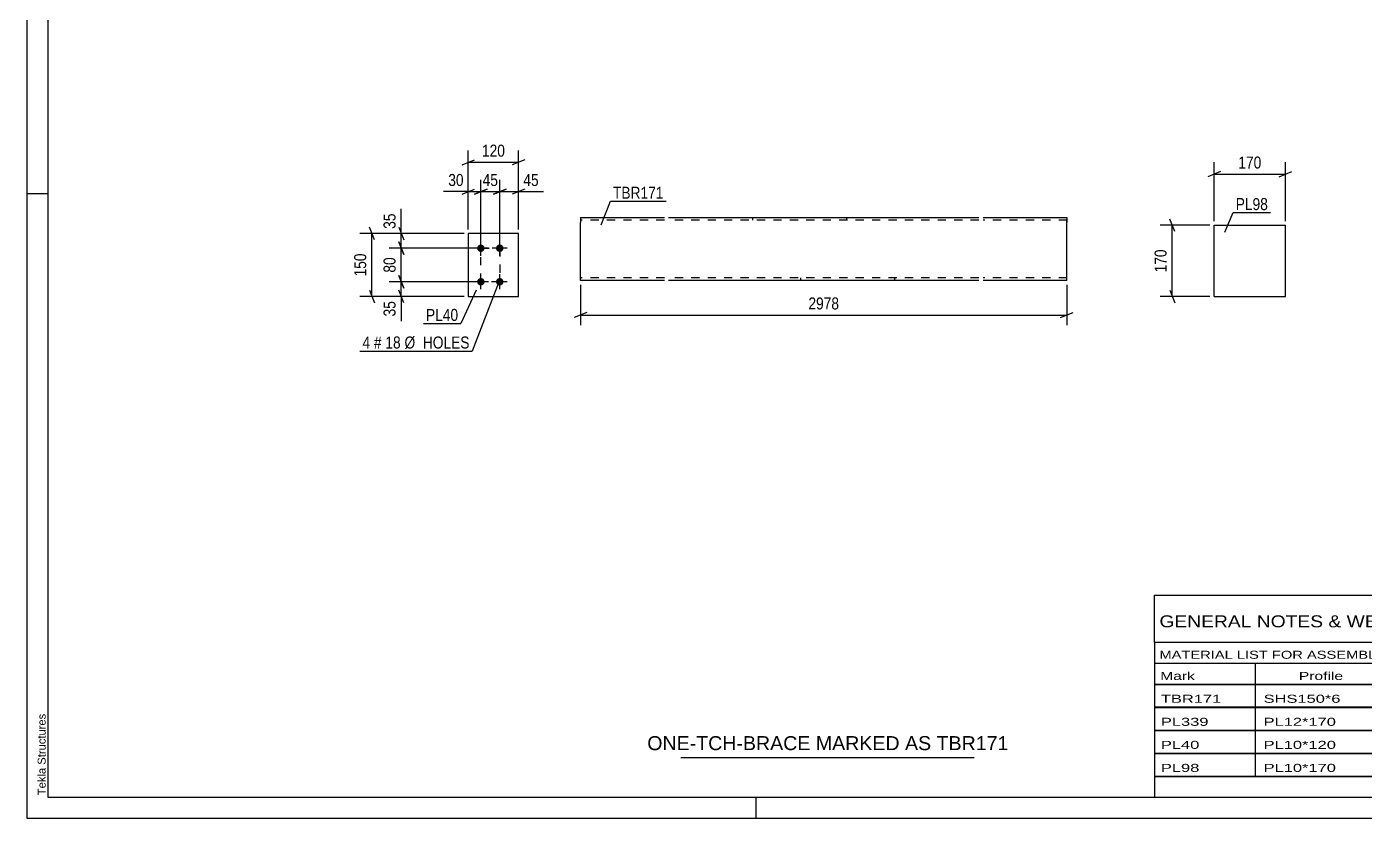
# Model space of a CAD drawing. Header units: millimetres. Extents: x 0 to 594, y 0 to 420.
# Drawn here: x 0 to 319.2, y 0 to 188.9 of the extents above; entities that cross this region are included whole.
import ezdxf

# ---------------------------------------------------------------- set-up
doc = ezdxf.new("R2010")
doc.units = ezdxf.units.MM
doc.linetypes.add('DXK_LINE_DOT2', pattern=[3.9198, 1.9599, -1.9599])
doc.styles.add('Arial', font='ARIAL.TTF', dxfattribs={"height": 0.2})
doc.styles.add('Arial Narrow', font='ARIALN.TTF', dxfattribs={"height": 0.2})

# ---------------------------------------------------------------- blocks, each defined once
blk = doc.blocks.new('Unknown-580611892-1130')
at = {"color": 5, "linetype": 'Continuous'}
for p, q in [((0, 420), (0, 0)), ((5, 415), (5, 5)), ((5, 149), (0, 149)), ((5, 5), (589, 5)), ((174, 0), (174, 5)), ((0, 0), (594, 0))]:
    blk.add_line(p, q, dxfattribs=at)
at = {"color": 174, "linetype": 'Continuous', "style": 'Arial'}
blk.add_text('Tekla Structures', height=1.9102, rotation=90, dxfattribs=at).set_placement((4.5, 5.5))
blk = doc.blocks.new('Part-580611892-2167 - 2161')
at = {"color": 2, "linetype": 'Continuous'}
for p, q in [((105.31, 139.53), (105.31, 124.53)), ((117.31, 139.53), (105.31, 139.53)), ((117.31, 124.53), (117.31, 139.53)), ((105.31, 124.53), (117.31, 124.53))]:
    blk.add_line(p, q, dxfattribs=at)
blk = doc.blocks.new('Bolt-580611892-2200 - 2161')
at = {"linetype": 'Continuous'}
for points in [[(108.31, 135.13, -1), (108.31, 136.93, -1)], [(112.81, 135.13, -1), (112.81, 136.93, -1)], [(108.31, 127.13, -1), (108.31, 128.93, -1)], [(112.81, 127.13, -1), (112.81, 128.93, -1)]]:
    blk.add_hatch(color=1, dxfattribs=at).paths.add_polyline_path(points)
at = {"color": 1, "linetype": 'Continuous'}
for p, q in [((108.31, 134.23), (108.31, 137.83)), ((112.81, 134.23), (112.81, 137.83)), ((110.11, 136.03), (106.51, 136.03)), ((114.61, 136.03), (111.01, 136.03)), ((110.11, 128.03), (106.51, 128.03)), ((108.31, 126.23), (108.31, 129.83)), ((114.61, 128.03), (111.01, 128.03)), ((112.81, 126.23), (112.81, 129.83))]:
    blk.add_line(p, q, dxfattribs=at)
blk = doc.blocks.new('Part-580611892-2404 - 2398')
at = {"color": 2, "linetype": 'Continuous'}
for p, q in [((283.21, 124.5), (283.21, 141.5)), ((283.21, 141.5), (300.21, 141.5)), ((300.21, 124.5), (300.21, 141.5)), ((283.21, 124.5), (300.21, 124.5))]:
    blk.add_line(p, q, dxfattribs=at)
blk = doc.blocks.new('Part-580611892-2436 - 2428')
at = {"color": 2, "linetype": 'Continuous'}
for p, q in [((132.09, 143.33), (132.09, 142.13)), ((132.09, 143.33), (152.09, 143.33)), ((132.09, 129.07), (132.09, 142.13)), ((153.09, 143.33), (227.08, 143.33)), ((228.08, 143.33), (248.08, 143.33)), ((248.08, 143.33), (248.08, 143.24)), ((248.08, 143.24), (248.08, 142.13)), ((248.08, 128.33), (248.08, 142.13)), ((132.09, 128.43), (132.09, 129.07)), ((132.09, 128.33), (132.09, 128.43)), ((152.09, 128.33), (132.09, 128.33)), ((227.08, 128.33), (153.09, 128.33)), ((248.08, 128.33), (228.08, 128.33))]:
    blk.add_line(p, q, dxfattribs=at)
at = {"color": 7, "linetype": 'DXK_LINE_DOT2'}
for p, q in [((152.09, 142.73), (132.09, 142.73)), ((227.08, 142.73), (153.09, 142.73)), ((173.09, 143.33), (173.09, 142.73)), ((195.55, 143.33), (195.55, 142.73)), ((248.08, 142.73), (228.08, 142.73)), ((248.08, 142.13), (248.08, 142.98)), ((132.09, 129.07), (132.09, 128.69)), ((132.09, 128.93), (132.09, 128.98)), ((152.09, 128.93), (132.09, 128.93)), ((227.08, 128.93), (153.09, 128.93)), ((184.62, 128.33), (184.62, 128.93)), ((207.08, 128.33), (207.08, 128.93)), ((248.08, 128.93), (228.08, 128.93)), ((248.08, 128.93), (248.08, 128.98))]:
    blk.add_line(p, q, dxfattribs=at)
blk = doc.blocks.new('Rectangle-580611892-2384 - 2161')
at = {"color": 1, "linetype": 'DXK_LINE_DOT2'}
blk.add_lwpolyline([(108.31, 136.03), (112.81, 136.03), (112.81, 128.03), (108.31, 128.03), (108.31, 136.03)], close=True, dxfattribs=at)
blk = doc.blocks.new('StraightDimension-580611892-2344 - 2161')
at = {"color": 7, "linetype": 'Continuous'}
for p, q in [((106.81, 148.93), (109.81, 150.13)), ((108.31, 137.03), (108.31, 152.38)), ((114.31, 150.13), (111.31, 148.93)), ((112.81, 137.03), (112.81, 152.38)), ((108.31, 149.53), (112.81, 149.53))]:
    blk.add_line(p, q, dxfattribs=at)
at = {"color": 0}
blk.add_wipeout([(112.99, 150.28), (112.99, 154.48), (108.13, 154.48), (108.13, 150.28)], dxfattribs=at)
at = {"color": 3, "style": 'Arial Narrow'}
blk.add_text('45', height=2.863, dxfattribs=at).set_placement((108.73, 150.88))
blk = doc.blocks.new('StraightDimension-580611892-2300 - 2161')
at = {"color": 7, "linetype": 'Continuous'}
for p, q in [((88.71, 141.03), (89.91, 138.03)), ((104.31, 139.53), (86.46, 139.53)), ((89.91, 134.53), (88.71, 137.53)), ((89.31, 136.03), (89.31, 139.53)), ((107.31, 136.03), (86.46, 136.03))]:
    blk.add_line(p, q, dxfattribs=at)
at = {"color": 0}
blk.add_wipeout([(88.56, 144.92), (84.36, 144.92), (84.36, 140.06), (88.56, 140.06)], dxfattribs=at)
at = {"color": 7, "linetype": 'Continuous'}
blk.add_line((89.31, 139.53), (89.31, 145.44), dxfattribs=at)
blk.add_line((89.31, 139.53), (89.31, 145.44), dxfattribs=at)
at = {"color": 3, "style": 'Arial Narrow'}
blk.add_text('35', height=2.863, rotation=90.0002, dxfattribs=at).set_placement((87.96, 140.66))
blk = doc.blocks.new('StraightDimension-580611892-2277 - 2161')
at = {"color": 7, "linetype": 'Continuous'}
for p, q in [((107.31, 128.03), (86.46, 128.03)), ((88.71, 129.53), (89.91, 126.53)), ((89.31, 124.53), (89.31, 128.03)), ((104.31, 124.53), (86.46, 124.53)), ((89.91, 123.03), (88.71, 126.03))]:
    blk.add_line(p, q, dxfattribs=at)
at = {"color": 0}
blk.add_wipeout([(88.56, 124.01), (84.36, 124.01), (84.36, 119.15), (88.56, 119.15)], dxfattribs=at)
at = {"color": 7, "linetype": 'Continuous'}
blk.add_line((89.31, 124.53), (89.31, 118.63), dxfattribs=at)
blk.add_line((89.31, 124.53), (89.31, 118.63), dxfattribs=at)
at = {"color": 3, "style": 'Arial Narrow'}
blk.add_text('35', height=2.863, rotation=90.0002, dxfattribs=at).set_placement((87.96, 119.75))
blk = doc.blocks.new('StraightDimension-580611892-2290 - 2161')
at = {"color": 7, "linetype": 'Continuous'}
for p, q in [((88.71, 137.53), (89.91, 134.53)), ((107.31, 136.03), (86.46, 136.03)), ((89.31, 128.03), (89.31, 136.03)), ((107.31, 128.03), (86.46, 128.03)), ((89.91, 126.53), (88.71, 129.53))]:
    blk.add_line(p, q, dxfattribs=at)
at = {"color": 0}
blk.add_wipeout([(88.56, 134.46), (84.36, 134.46), (84.36, 129.61), (88.56, 129.61)], dxfattribs=at)
at = {"color": 3, "style": 'Arial Narrow'}
blk.add_text('80', height=2.863, rotation=90.0002, dxfattribs=at).set_placement((87.96, 130.21))
blk = doc.blocks.new('StraightDimension-580611892-2314 - 2161')
at = {"color": 7, "linetype": 'Continuous'}
for p, q in [((82.91, 138.03), (81.71, 141.03)), ((104.31, 139.53), (79.46, 139.53)), ((82.31, 124.53), (82.31, 139.53)), ((104.31, 124.53), (79.46, 124.53)), ((81.71, 126.03), (82.91, 123.03))]:
    blk.add_line(p, q, dxfattribs=at)
at = {"color": 0}
blk.add_wipeout([(81.56, 135.38), (77.36, 135.38), (77.36, 128.69), (81.56, 128.69)], dxfattribs=at)
at = {"color": 3, "style": 'Arial Narrow'}
blk.add_text('150', height=2.863, rotation=90.0002, dxfattribs=at).set_placement((80.96, 129.29))
blk = doc.blocks.new('StraightDimension-580611892-2331 - 2161')
at = {"color": 7, "linetype": 'Continuous'}
for p, q in [((103.81, 148.93), (106.81, 150.13)), ((105.31, 140.53), (105.31, 152.38)), ((109.81, 150.13), (106.81, 148.93)), ((108.31, 137.03), (108.31, 152.38)), ((105.31, 149.53), (108.31, 149.53))]:
    blk.add_line(p, q, dxfattribs=at)
at = {"color": 0}
blk.add_wipeout([(104.79, 150.28), (104.79, 154.48), (99.93, 154.48), (99.93, 150.28)], dxfattribs=at)
at = {"color": 7, "linetype": 'Continuous'}
blk.add_line((105.31, 149.53), (99.4, 149.53), dxfattribs=at)
blk.add_line((105.31, 149.53), (99.4, 149.53), dxfattribs=at)
at = {"color": 3, "style": 'Arial Narrow'}
blk.add_text('30', height=2.863, dxfattribs=at).set_placement((100.53, 150.88))
blk = doc.blocks.new('StraightDimension-580611892-2354 - 2161')
at = {"color": 7, "linetype": 'Continuous'}
for p, q in [((111.31, 148.93), (114.31, 150.13)), ((112.81, 137.03), (112.81, 152.38)), ((118.81, 150.13), (115.81, 148.93)), ((117.31, 140.53), (117.31, 152.38)), ((112.81, 149.53), (117.31, 149.53))]:
    blk.add_line(p, q, dxfattribs=at)
at = {"color": 0}
blk.add_wipeout([(122.69, 150.28), (122.69, 154.48), (117.84, 154.48), (117.84, 150.28)], dxfattribs=at)
at = {"color": 7, "linetype": 'Continuous'}
blk.add_line((117.31, 149.53), (123.22, 149.53), dxfattribs=at)
blk.add_line((117.31, 149.53), (123.22, 149.53), dxfattribs=at)
at = {"color": 3, "style": 'Arial Narrow'}
blk.add_text('45', height=2.863, dxfattribs=at).set_placement((118.44, 150.88))
blk = doc.blocks.new('StraightDimension-580611892-2368 - 2161')
at = {"color": 7, "linetype": 'Continuous'}
for p, q in [((103.81, 155.93), (106.81, 157.13)), ((105.31, 140.53), (105.31, 159.38)), ((105.31, 156.53), (117.31, 156.53)), ((118.81, 157.13), (115.81, 155.93)), ((117.31, 140.53), (117.31, 159.38))]:
    blk.add_line(p, q, dxfattribs=at)
at = {"color": 0}
blk.add_wipeout([(114.65, 157.28), (114.65, 161.48), (107.97, 161.48), (107.97, 157.28)], dxfattribs=at)
at = {"color": 3, "style": 'Arial Narrow'}
blk.add_text('120', height=2.863, dxfattribs=at).set_placement((108.57, 157.88))
blk = doc.blocks.new('StraightDimension-580611892-2406 - 2398')
at = {"color": 7, "linetype": 'Continuous'}
for p, q in [((283.21, 142.5), (283.21, 156.55)), ((300.21, 142.5), (300.21, 156.55)), ((284.71, 154.3), (281.71, 153.1)), ((283.21, 153.7), (300.21, 153.7)), ((298.71, 153.1), (301.71, 154.3))]:
    blk.add_line(p, q, dxfattribs=at)
at = {"color": 0}
blk.add_wipeout([(295.05, 154.45), (295.05, 158.65), (288.37, 158.65), (288.37, 154.45)], dxfattribs=at)
at = {"color": 3, "style": 'Arial Narrow'}
blk.add_text('170', height=2.863, dxfattribs=at).set_placement((288.97, 155.05))
blk = doc.blocks.new('StraightDimension-580611892-2417 - 2398')
at = {"color": 7, "linetype": 'Continuous'}
for p, q in [((282.21, 141.5), (270.36, 141.5)), ((273.81, 140), (272.61, 143)), ((273.21, 124.5), (273.21, 141.5)), ((282.21, 124.5), (270.36, 124.5)), ((272.61, 126), (273.81, 123))]:
    blk.add_line(p, q, dxfattribs=at)
at = {"color": 0}
blk.add_wipeout([(272.46, 136.34), (268.26, 136.34), (268.26, 129.66), (272.46, 129.66)], dxfattribs=at)
at = {"color": 3, "style": 'Arial Narrow'}
blk.add_text('170', height=2.863, rotation=90.0002, dxfattribs=at).set_placement((271.86, 130.26))
blk = doc.blocks.new('StraightDimension-580611892-2441 - 2428')
at = {"color": 7, "linetype": 'Continuous'}
for p, q in [((132.09, 127.33), (132.09, 117.67)), ((248.08, 127.33), (248.08, 117.67)), ((133.59, 120.67), (130.59, 119.47)), ((132.09, 120.07), (248.08, 120.07)), ((246.58, 119.47), (249.58, 120.67))]:
    blk.add_line(p, q, dxfattribs=at)
at = {"color": 0}
blk.add_wipeout([(194.34, 120.82), (194.34, 125.02), (185.83, 125.02), (185.83, 120.82)], dxfattribs=at)
at = {"color": 3, "style": 'Arial Narrow'}
blk.add_text('2978', height=2.863, dxfattribs=at).set_placement((186.43, 121.42))
blk = doc.blocks.new('Unknown-580611892-4963')
at = {"color": 7, "linetype": 'Continuous'}
for p, q in [((269, 53.25), (429, 53.25)), ((269, 42), (269, 53.25)), ((429, 53.25), (429, 42)), ((269, 42), (429, 42)), ((269, 42), (269, 37)), ((429, 42), (429, 37)), ((269, 37), (429, 37)), ((269, 37), (269, 32)), ((293, 37), (293, 32)), ((328.5, 37), (328.5, 32)), ((354.5, 37), (354.5, 32)), ((367.5, 37), (367.5, 32)), ((385, 37), (385, 32)), ((407, 37), (407, 32)), ((429, 37), (429, 32)), ((269, 32), (429, 32)), ((269, 31.95), (269, 26.55)), ((269, 31.95), (429, 31.95)), ((293, 32), (293, 26.5)), ((328.5, 32), (328.5, 26.5)), ((354.5, 32), (354.5, 26.5)), ((367.5, 32), (367.5, 26.5)), ((385, 32), (385, 26.5)), ((407, 32), (407, 26.5)), ((429, 31.95), (429, 26.55)), ((269, 26.55), (429, 26.55)), ((269, 26.45), (269, 21.05)), ((269, 26.45), (429, 26.45)), ((293, 26.5), (293, 21)), ((328.5, 26.5), (328.5, 21)), ((354.5, 26.5), (354.5, 21)), ((367.5, 26.5), (367.5, 21)), ((385, 26.5), (385, 21)), ((407, 26.5), (407, 21)), ((429, 26.45), (429, 21.05)), ((269, 21.05), (429, 21.05)), ((269, 20.95), (269, 15.55)), ((269, 20.95), (429, 20.95)), ((293, 21), (293, 15.5)), ((328.5, 21), (328.5, 15.5)), ((354.5, 21), (354.5, 15.5)), ((367.5, 21), (367.5, 15.5)), ((385, 21), (385, 15.5)), ((407, 21), (407, 15.5)), ((429, 20.95), (429, 15.55)), ((269, 15.55), (429, 15.55)), ((269, 15.45), (269, 10.05)), ((269, 15.45), (429, 15.45)), ((293, 15.5), (293, 10)), ((328.5, 15.5), (328.5, 10)), ((354.5, 15.5), (354.5, 10)), ((367.5, 15.5), (367.5, 10)), ((385, 15.5), (385, 10)), ((407, 15.5), (407, 10)), ((429, 15.45), (429, 10.05)), ((269, 10.05), (429, 10.05)), ((269, 10), (429, 10)), ((269, 10), (269, 5)), ((385, 10), (385, 5)), ((407, 10), (407, 5)), ((429, 10), (429, 5)), ((269, 5), (429, 5))]:
    blk.add_line(p, q, dxfattribs=at)
at = {"color": 7, "style": 'Arial Narrow'}
for s, height, width, p in [('GENERAL NOTES & WELD DETAILS :', 2.8633, 1.4, (270.15, 45.56)), ('REFER TYP DRAWING TYP-01', 1.9089, 1.6, (353.7, 45.66)), ("MATERIAL LIST FOR ASSEMBLY MK'D", 1.9089, 1.6, (270.15, 38.06)), ('TBR171', 1.909, 1.794707, (361.59, 37.97)), ('1', 1.91, 1.794707, (391.08, 38.06)), ('No. Required', 1.9089, 1.6, (400.41, 38.06)), ('Mark', 1.909, 1.7, (270.34, 33)), ('Profile', 1.909, 1.7, (303.41, 33)), ('Material', 1.909, 1.7, (333.54, 33.06)), ('No.', 1.909, 1.7, (358.5, 33.06)), ('Length', 1.909, 1.7, (369, 33.06)), ('Area', 1.909, 1.7, (391.5, 33.06)), ('Weight', 1.909, 1.7, (411, 33.06))]:
    blk.add_text(s, height=height, dxfattribs=dict(at, width=width)).set_placement(p)
at = {"color": 7, "linetype": 'Continuous', "style": 'Arial Narrow'}
for s, height, width, p in [('TBR171', 1.909, 1.794707, (270.5, 27.56)), ('SHS150*6', 1.909, 1.794707, (295, 27.56)), ('E350', 1.909, 1.794707, (334.74, 27.56)), ('1', 1.91, 1.794707, (358.86, 27.56)), ('2978', 1.909, 1.794707, (371.58, 27.56)), ('1.8', 1.909, 1.794707, (395.32, 27.56)), ('80.5', 1.909, 1.794707, (414.14, 27.56)), ('PL339', 1.909, 1.794707, (270.5, 22.06)), ('PL12*170', 1.909, 1.794707, (295, 22.06)), ('E350', 1.909, 1.794707, (334.74, 22.06)), ('1', 1.91, 1.794707, (358.86, 22.06)), ('584', 1.909, 1.794707, (373.77, 22.06)), ('0.2', 1.909, 1.794707, (395.32, 22.06)), ('9.3', 1.909, 1.794707, (416.33, 22.06)), ('PL40', 1.909, 1.794707, (270.5, 16.56)), ('PL10*120', 1.909, 1.794707, (295, 16.56)), ('E350', 1.909, 1.794707, (334.74, 16.56)), ('4', 1.91, 1.794707, (358.86, 16.56)), ('150', 1.909, 1.794707, (373.77, 16.56)), ('0.0', 1.909, 1.794707, (395.32, 16.56)), ('5.7', 1.909, 1.794707, (416.33, 16.56)), ('PL98', 1.909, 1.794707, (270.5, 11.06)), ('PL10*170', 1.909, 1.794707, (295, 11.06)), ('E350', 1.909, 1.794707, (334.74, 11.06)), ('2', 1.91, 1.794707, (358.86, 11.06)), ('170', 1.909, 1.794707, (373.77, 11.06)), ('0.1', 1.909, 1.794707, (395.32, 11.06)), ('4.5', 1.909, 1.794707, (416.33, 11.06)), ('Total', 1.909, 1.7, (371.33, 6.5)), ('2.3', 1.909, 1.794707, (394.83, 6.5)), ('100.0', 1.909, 1.794707, (411.96, 6.5))]:
    blk.add_text(s, height=height, dxfattribs=dict(at, width=width)).set_placement(p)
blk = doc.blocks.new('Unknown-580611892-4964')
at = {"color": 7, "linetype": 'Continuous'}
blk.add_line((156, 14.5), (226, 14.5), dxfattribs=at)
at = {"color": 7, "style": 'Arial'}
blk.add_text('ONE-TCH-BRACE MARKED AS TBR171', height=3.3428, dxfattribs=at).set_placement((147.99, 16.25))
blk = doc.blocks.new('Mark-580611892-2163 - 2161')
at = {"color": 0}
blk.add_wipeout([(102.9, 118.68), (102.9, 121.68), (95.22, 121.68), (95.22, 118.68)], dxfattribs=at)
blk.add_wipeout([(102.9, 118.68), (102.9, 121.68), (95.22, 121.68), (95.22, 118.68)], dxfattribs=at)
at = {"color": 30, "linetype": 'Continuous'}
for p in [(107.15, 126.04), (94.62, 118.08)]:
    blk.add_line(p, (103.5, 118.08), dxfattribs=at)
at = {"color": 3, "style": 'Arial Narrow'}
blk.add_text('PL40', height=2.863, dxfattribs=at).set_placement((95.22, 118.68))
blk = doc.blocks.new('Mark-580611892-2196 - 2161')
at = {"color": 0}
blk.add_wipeout([(81.9, 112.1), (81.9, 115.1), (80.07, 115.1), (80.07, 112.1)], dxfattribs=at)
blk.add_wipeout([(81.9, 112.1), (81.9, 115.1), (80.07, 115.1), (80.07, 112.1)], dxfattribs=at)
blk.add_wipeout([(84.63, 112.1), (84.63, 115.1), (82.8, 115.1), (82.8, 112.1)], dxfattribs=at)
blk.add_wipeout([(84.63, 112.1), (84.63, 115.1), (82.8, 115.1), (82.8, 112.1)], dxfattribs=at)
at = {"color": 3, "style": 'Arial Narrow'}
blk.add_text('4', height=2.86, dxfattribs=at).set_placement((80.07, 112.1))
at = {"color": 0}
blk.add_wipeout([(89.19, 112.1), (89.19, 115.1), (85.53, 115.1), (85.53, 112.1)], dxfattribs=at)
blk.add_wipeout([(89.19, 112.1), (89.19, 115.1), (85.53, 115.1), (85.53, 112.1)], dxfattribs=at)
at = {"color": 3, "style": 'Arial Narrow'}
blk.add_text('#', height=2.86, dxfattribs=at).set_placement((82.8, 112.1))
at = {"color": 0}
blk.add_wipeout([(105.61, 112.1), (105.61, 115.1), (90.09, 115.1), (90.09, 112.1)], dxfattribs=at)
blk.add_wipeout([(105.61, 112.1), (105.61, 115.1), (90.09, 115.1), (90.09, 112.1)], dxfattribs=at)
at = {"color": 7, "linetype": 'Continuous'}
for p in [(112.64, 128.13), (79.47, 111.5)]:
    blk.add_line(p, (106.21, 111.5), dxfattribs=at)
at = {"color": 3, "style": 'Arial Narrow'}
for s, p in [('18', (85.53, 112.1)), ('Ø  HOLES', (90.09, 112.1))]:
    blk.add_text(s, height=2.863, dxfattribs=at).set_placement(p)
blk = doc.blocks.new('Mark-580611892-2400 - 2398')
at = {"color": 0}
blk.add_wipeout([(296.02, 145.13), (296.02, 148.13), (288.35, 148.13), (288.35, 145.13)], dxfattribs=at)
blk.add_wipeout([(296.02, 145.13), (296.02, 148.13), (288.35, 148.13), (288.35, 145.13)], dxfattribs=at)
at = {"color": 30, "linetype": 'Continuous'}
for p, q in [((285.78, 139.84), (287.75, 144.53)), ((287.75, 144.53), (296.62, 144.53))]:
    blk.add_line(p, q, dxfattribs=at)
at = {"color": 3, "style": 'Arial Narrow'}
blk.add_text('PL98', height=2.863, dxfattribs=at).set_placement((288.35, 145.13))
blk = doc.blocks.new('Mark-580611892-2432 - 2428')
at = {"color": 0}
blk.add_wipeout([(151.88, 147.83), (151.88, 150.83), (139.82, 150.83), (139.82, 147.83)], dxfattribs=at)
blk.add_wipeout([(151.88, 147.83), (151.88, 150.83), (139.82, 150.83), (139.82, 147.83)], dxfattribs=at)
at = {"color": 30, "linetype": 'Continuous'}
for p, q in [((137, 141.58), (139.22, 147.23)), ((139.22, 147.23), (152.48, 147.23))]:
    blk.add_line(p, q, dxfattribs=at)
at = {"color": 3, "style": 'Arial Narrow'}
blk.add_text('TBR171', height=2.863, dxfattribs=at).set_placement((139.82, 147.83))

msp = doc.modelspace()

# ---------------------------------------------------------------- block references
for name in ['Unknown-580611892-1130', 'Part-580611892-2436 - 2428', 'Part-580611892-2404 - 2398', 'Part-580611892-2167 - 2161', 'Bolt-580611892-2200 - 2161', 'Rectangle-580611892-2384 - 2161', 'Unknown-580611892-4963', 'Unknown-580611892-4964']:
    msp.add_blockref(name, (0, 0))

# ---------------------------------------------------------------- next in the draw order: block references
for name in ['StraightDimension-580611892-2406 - 2398', 'StraightDimension-580611892-2344 - 2161', 'Mark-580611892-2432 - 2428', 'StraightDimension-580611892-2277 - 2161', 'StraightDimension-580611892-2441 - 2428']:
    msp.add_blockref(name, (0, 0))

# ---------------------------------------------------------------- next in the draw order: block references
for name in ['Mark-580611892-2400 - 2398', 'StraightDimension-580611892-2300 - 2161', 'StraightDimension-580611892-2417 - 2398']:
    msp.add_blockref(name, (0, 0))

# ---------------------------------------------------------------- next in the draw order: block references
msp.add_blockref('StraightDimension-580611892-2290 - 2161', (0, 0))

# ---------------------------------------------------------------- next in the draw order: block references
msp.add_blockref('StraightDimension-580611892-2314 - 2161', (0, 0))

# ---------------------------------------------------------------- next in the draw order: block references
for name in ['StraightDimension-580611892-2331 - 2161', 'Mark-580611892-2163 - 2161']:
    msp.add_blockref(name, (0, 0))

# ---------------------------------------------------------------- next in the draw order: block references
for name in ['StraightDimension-580611892-2354 - 2161', 'Mark-580611892-2196 - 2161']:
    msp.add_blockref(name, (0, 0))

# ---------------------------------------------------------------- next in the draw order: block references
msp.add_blockref('StraightDimension-580611892-2368 - 2161', (0, 0))

doc.saveas('drawing.dxf')
